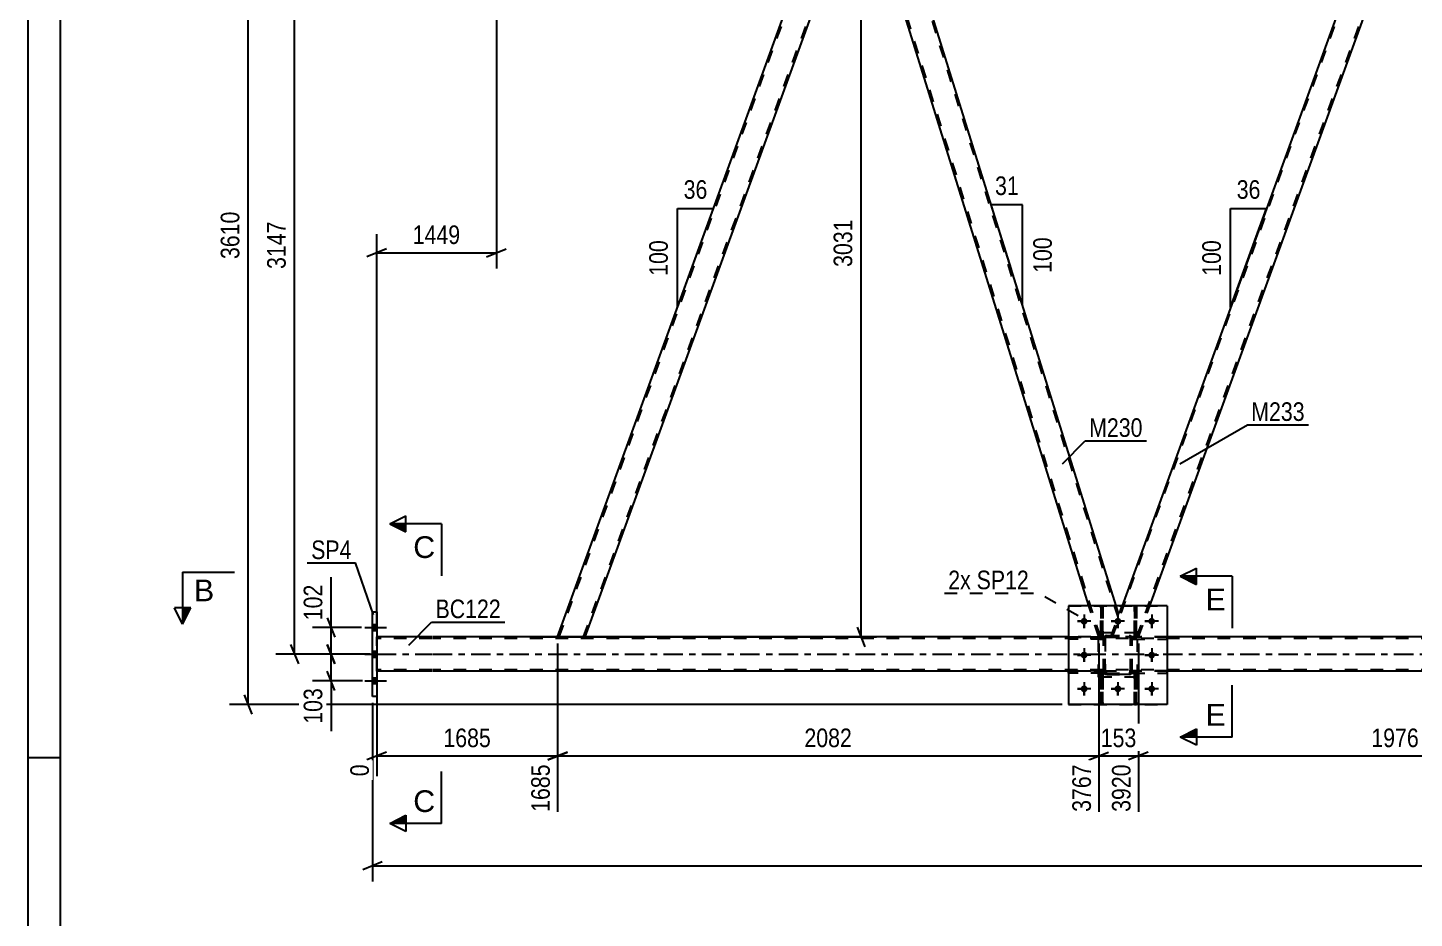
# Model space of a CAD drawing. Header units: millimetres. Extents: x 0 to 841, y 0 to 594.
# Drawn here: x 0 to 213.4, y 273.3 to 410.3 of the extents above; entities that cross this region are included whole.
import ezdxf

# ---------------------------------------------------------------- set-up
doc = ezdxf.new("R2010")
doc.units = ezdxf.units.MM
doc.linetypes.add('DXK_LINE_DOT2', pattern=[3.9198, 1.9599, -1.9599])
doc.linetypes.add('DXK_LINE_DOT3', pattern=[5.9187, 2.979, -0.9799, 0.9799, -0.9799])
doc.styles.add('Arial', font='ARIAL.TTF', dxfattribs={"height": 0.2})
doc.styles.add('Arial Narrow', font='ARIALN.TTF', dxfattribs={"height": 0.2})

# ---------------------------------------------------------------- blocks, each defined once
blk = doc.blocks.new('Unknown-247343161-1137')
at = {"color": 5, "linetype": 'Continuous'}
for p, q in [((0, 594), (0, 0)), ((5, 589), (5, 5)), ((5, 298), (0, 298))]:
    blk.add_line(p, q, dxfattribs=at)
blk = doc.blocks.new('Part-247343161-27394 - 2635')
at = {"color": 7, "linetype": 'DXK_LINE_DOT2'}
for p, q in [((160.2, 321.41), (175.4, 321.41)), ((160.2, 321.41), (160.2, 306.21)), ((175.4, 321.41), (175.4, 306.21)), ((160.2, 306.21), (175.4, 306.21))]:
    blk.add_line(p, q, dxfattribs=at)
blk = doc.blocks.new('Part-247343161-27376 - 2635')
at = {"color": 7, "linetype": 'DXK_LINE_DOT2'}
for p, q in [((165.6, 316.33), (165.64, 316.51)), ((165.64, 316.51), (165.6, 316.33)), ((165.6, 311.29), (165.6, 316.33)), ((165.6, 316.33), (165.6, 316.33)), ((165.6, 311.29), (165.6, 316.33)), ((165.84, 316.33), (165.86, 316.42)), ((165.86, 316.42), (165.84, 316.33)), ((165.84, 311.29), (165.84, 316.33)), ((165.84, 316.33), (165.84, 316.33)), ((165.84, 316.33), (165.84, 311.29)), ((165.86, 316.42), (165.91, 316.5)), ((165.91, 316.5), (165.86, 316.42)), ((165.9, 316.77), (166.08, 316.81)), ((166.08, 316.81), (165.9, 316.77)), ((165.91, 316.5), (165.99, 316.55)), ((165.99, 316.55), (165.91, 316.5)), ((165.99, 316.55), (166.08, 316.57)), ((166.08, 316.57), (165.99, 316.55)), ((166.08, 316.81), (169.52, 316.81)), ((166.08, 316.81), (166.08, 316.81)), ((166.08, 316.81), (169.52, 316.81)), ((166.08, 316.57), (169.52, 316.57)), ((166.08, 316.57), (166.08, 316.57)), ((166.08, 316.57), (169.52, 316.57)), ((169.52, 316.81), (169.52, 316.81)), ((169.52, 316.81), (169.7, 316.77)), ((169.7, 316.77), (169.52, 316.81)), ((169.52, 316.57), (169.52, 316.57)), ((169.52, 316.57), (169.61, 316.55)), ((169.61, 316.55), (169.69, 316.5)), ((169.69, 316.5), (169.74, 316.42)), ((169.74, 316.42), (169.69, 316.5)), ((169.74, 316.42), (169.76, 316.33)), ((169.76, 316.33), (169.74, 316.42)), ((169.76, 311.29), (169.76, 316.33)), ((169.76, 316.33), (169.76, 316.33)), ((169.76, 311.29), (169.76, 316.33)), ((169.96, 316.51), (170, 316.33)), ((170, 316.33), (169.96, 316.51)), ((170, 311.29), (170, 316.33)), ((170, 316.33), (170, 316.33)), ((170, 311.29), (170, 316.33)), ((165.6, 311.29), (165.6, 311.29)), ((165.64, 311.11), (165.6, 311.29)), ((165.6, 311.29), (165.64, 311.11)), ((165.84, 311.29), (165.84, 311.29)), ((165.86, 311.2), (165.84, 311.29)), ((165.84, 311.29), (165.86, 311.2)), ((165.91, 311.12), (165.86, 311.2)), ((165.86, 311.2), (165.91, 311.12)), ((166.08, 310.81), (165.9, 310.85)), ((165.9, 310.85), (166.08, 310.81)), ((165.99, 311.07), (165.91, 311.12)), ((166.08, 311.05), (165.99, 311.07)), ((166.08, 311.05), (169.52, 311.05)), ((166.08, 311.05), (166.08, 311.05)), ((166.08, 311.05), (169.52, 311.05)), ((166.08, 310.81), (169.52, 310.81)), ((166.08, 310.81), (166.08, 310.81)), ((169.52, 310.81), (166.08, 310.81)), ((169.61, 311.07), (169.52, 311.05)), ((169.52, 311.05), (169.61, 311.07)), ((169.52, 311.05), (169.52, 311.05)), ((169.7, 310.85), (169.52, 310.81)), ((169.52, 310.81), (169.7, 310.85)), ((169.52, 310.81), (169.52, 310.81)), ((169.69, 311.12), (169.61, 311.07)), ((169.61, 311.07), (169.69, 311.12)), ((169.74, 311.2), (169.69, 311.12)), ((169.69, 311.12), (169.74, 311.2)), ((169.76, 311.29), (169.74, 311.2)), ((169.74, 311.2), (169.76, 311.29)), ((169.76, 311.29), (169.76, 311.29)), ((170, 311.29), (169.96, 311.11)), ((169.96, 311.11), (170, 311.29)), ((170, 311.29), (170, 311.29))]:
    blk.add_line(p, q, dxfattribs=at)
at = {"color": 7, "linetype": 'DXK_LINE_DOT3'}
blk.add_line((167.8, 313.81), (167.8, 313.81), dxfattribs=at)
at = {"color": 7, "linetype": 'DXK_LINE_DOT2'}
for centre, start, end in [((166.08, 316.33), 112.5, 157.5), ((166.08, 316.33), 112.5, 157.5), ((169.52, 316.33), 22.5, 67.5), ((169.52, 316.33), 22.5, 67.5), ((166.08, 311.29), 202.5, 247.5), ((166.08, 311.29), 202.5, 247.5), ((169.52, 311.29), 292.5, 337.5), ((169.52, 311.29), 292.5, 337.5)]:
    blk.add_arc(centre, 0.48, start, end, dxfattribs=at)
blk = doc.blocks.new('Part-247343161-27380 - 2635')
at = {"color": 7, "linetype": 'DXK_LINE_DOT2'}
for p, q in [((170.67, 321.41), (170.35, 321.41)), ((170.35, 321.41), (170.35, 317.17)), ((170.35, 316.57), (170.35, 321.41)), ((170.67, 317.17), (170.67, 321.41)), ((170.67, 321.41), (170.67, 316.57)), ((170.67, 317.17), (170.35, 317.17)), ((170.35, 317.17), (170.35, 316.57)), ((170.67, 316.57), (170.35, 316.57)), ((170.67, 316.57), (170.67, 317.17)), ((170.67, 316.57), (170.67, 316.57))]:
    blk.add_line(p, q, dxfattribs=at)
blk = doc.blocks.new('Part-247343161-27352 - 2635')
at = {"color": 2, "linetype": 'Continuous'}
for p, q in [((81.56, 316.59), (125.68, 437.81)), ((125.68, 437.81), (129.93, 437.81)), ((85.81, 316.59), (128.39, 433.56))]:
    blk.add_line(p, q, dxfattribs=at)
at = {"color": 7, "linetype": 'DXK_LINE_DOT2'}
for p, q in [((81.81, 316.59), (125.93, 437.81)), ((85.56, 316.59), (129.68, 437.81)), ((128.39, 433.56), (129.93, 437.81)), ((85.81, 316.59), (81.56, 316.59))]:
    blk.add_line(p, q, dxfattribs=at)
blk = doc.blocks.new('Part-247343161-27354 - 2635')
at = {"color": 2, "linetype": 'Continuous'}
for p, q in [((129.93, 437.81), (128.39, 433.56)), ((131.25, 437.81), (129.93, 437.81)), ((167.53, 321.41), (131.25, 437.81)), ((163.34, 321.41), (128.39, 433.56))]:
    blk.add_line(p, q, dxfattribs=at)
at = {"color": 7, "linetype": 'DXK_LINE_DOT2'}
for p, q in [((167.82, 319.68), (131, 437.81)), ((165.1, 316.59), (128.52, 433.93)), ((164.85, 316.59), (163.34, 321.41)), ((167.95, 320.06), (167.53, 321.41)), ((166.69, 316.59), (167.95, 320.06)), ((164.85, 316.59), (166.69, 316.59))]:
    blk.add_line(p, q, dxfattribs=at)
blk = doc.blocks.new('Part-247343161-27355 - 2635')
at = {"color": 7, "linetype": 'DXK_LINE_DOT2'}
for p, q in [((166.95, 316.59), (211.07, 437.81)), ((170.69, 316.59), (214.81, 437.81)), ((215.07, 437.81), (213.52, 433.56)), ((166.69, 316.59), (168.45, 321.41)), ((170.95, 316.59), (172.7, 321.41)), ((170.95, 316.59), (166.69, 316.59))]:
    blk.add_line(p, q, dxfattribs=at)
at = {"color": 2, "linetype": 'Continuous'}
for p, q in [((210.81, 437.81), (168.45, 321.41)), ((215.07, 437.81), (210.81, 437.81)), ((172.7, 321.41), (213.52, 433.56))]:
    blk.add_line(p, q, dxfattribs=at)
blk = doc.blocks.new('Part-247343161-27472 - 2635')
at = {"color": 2, "linetype": 'Continuous'}
for p, q in [((62.23, 316.59), (53.71, 316.59)), ((160.2, 316.59), (62.33, 316.59)), ((330.47, 316.59), (175.4, 316.59)), ((62.23, 311.31), (53.71, 311.31)), ((160.2, 311.31), (62.33, 311.31)), ((330.47, 311.31), (175.4, 311.31))]:
    blk.add_line(p, q, dxfattribs=at)
at = {"color": 7, "linetype": 'DXK_LINE_DOT2'}
for p, q in [((53.71, 311.31), (53.71, 316.59)), ((62.23, 316.35), (53.71, 316.35)), ((733.87, 316.35), (62.33, 316.35)), ((175.4, 316.59), (160.2, 316.59)), ((62.23, 311.55), (53.71, 311.55)), ((733.87, 311.55), (62.33, 311.55)), ((175.4, 311.31), (160.2, 311.31))]:
    blk.add_line(p, q, dxfattribs=at)
at = {"color": 7, "linetype": 'DXK_LINE_DOT3'}
for p, q in [((53.71, 313.95), (62.23, 313.95)), ((62.33, 313.95), (733.87, 313.95))]:
    blk.add_line(p, q, dxfattribs=at)
blk = doc.blocks.new('Part-247343161-27371 - 2635')
at = {"color": 2, "linetype": 'Continuous'}
for p, q in [((53.07, 320.45), (53.71, 320.45)), ((53.07, 307.45), (53.07, 320.45)), ((53.71, 320.45), (53.71, 307.45)), ((53.71, 307.45), (53.07, 307.45))]:
    blk.add_line(p, q, dxfattribs=at)
blk = doc.blocks.new('Part-247343161-27373 - 2635')
at = {"color": 7, "linetype": 'DXK_LINE_DOT2'}
for p, q in [((165.6, 316.33), (165.64, 316.51)), ((165.64, 316.51), (165.6, 316.33)), ((165.6, 311.29), (165.6, 316.33)), ((165.6, 316.33), (165.6, 316.33)), ((165.6, 311.29), (165.6, 316.33)), ((165.84, 316.33), (165.86, 316.42)), ((165.86, 316.42), (165.84, 316.33)), ((165.84, 311.29), (165.84, 316.33)), ((165.84, 316.33), (165.84, 316.33)), ((165.84, 316.33), (165.84, 311.29)), ((165.86, 316.42), (165.91, 316.5)), ((165.91, 316.5), (165.86, 316.42)), ((165.9, 316.77), (166.08, 316.81)), ((166.08, 316.81), (165.9, 316.77)), ((165.91, 316.5), (165.99, 316.55)), ((165.99, 316.55), (165.91, 316.5)), ((165.99, 316.55), (166.08, 316.57)), ((166.08, 316.57), (165.99, 316.55)), ((166.08, 316.81), (169.52, 316.81)), ((166.08, 316.81), (166.08, 316.81)), ((166.08, 316.81), (169.52, 316.81)), ((166.08, 316.57), (169.52, 316.57)), ((166.08, 316.57), (166.08, 316.57)), ((166.08, 316.57), (169.52, 316.57)), ((169.52, 316.81), (169.52, 316.81)), ((169.52, 316.81), (169.7, 316.77)), ((169.7, 316.77), (169.52, 316.81)), ((169.52, 316.57), (169.52, 316.57)), ((169.52, 316.57), (169.61, 316.55)), ((169.61, 316.55), (169.69, 316.5)), ((169.69, 316.5), (169.74, 316.42)), ((169.74, 316.42), (169.69, 316.5)), ((169.74, 316.42), (169.76, 316.33)), ((169.76, 316.33), (169.74, 316.42)), ((169.76, 311.29), (169.76, 316.33)), ((169.76, 316.33), (169.76, 316.33)), ((169.76, 311.29), (169.76, 316.33)), ((169.96, 316.51), (170, 316.33)), ((170, 316.33), (169.96, 316.51)), ((170, 311.29), (170, 316.33)), ((170, 316.33), (170, 316.33)), ((170, 311.29), (170, 316.33)), ((165.6, 311.29), (165.6, 311.29)), ((165.64, 311.11), (165.6, 311.29)), ((165.6, 311.29), (165.64, 311.11)), ((165.84, 311.29), (165.84, 311.29)), ((165.86, 311.2), (165.84, 311.29)), ((165.84, 311.29), (165.86, 311.2)), ((165.91, 311.12), (165.86, 311.2)), ((165.86, 311.2), (165.91, 311.12)), ((166.08, 310.81), (165.9, 310.85)), ((165.9, 310.85), (166.08, 310.81)), ((165.99, 311.07), (165.91, 311.12)), ((166.08, 311.05), (165.99, 311.07)), ((166.08, 311.05), (169.52, 311.05)), ((166.08, 311.05), (166.08, 311.05)), ((166.08, 311.05), (169.52, 311.05)), ((166.08, 310.81), (169.52, 310.81)), ((166.08, 310.81), (166.08, 310.81)), ((169.52, 310.81), (166.08, 310.81)), ((169.61, 311.07), (169.52, 311.05)), ((169.52, 311.05), (169.61, 311.07)), ((169.52, 311.05), (169.52, 311.05)), ((169.7, 310.85), (169.52, 310.81)), ((169.52, 310.81), (169.7, 310.85)), ((169.52, 310.81), (169.52, 310.81)), ((169.69, 311.12), (169.61, 311.07)), ((169.61, 311.07), (169.69, 311.12)), ((169.74, 311.2), (169.69, 311.12)), ((169.69, 311.12), (169.74, 311.2)), ((169.76, 311.29), (169.74, 311.2)), ((169.74, 311.2), (169.76, 311.29)), ((169.76, 311.29), (169.76, 311.29)), ((170, 311.29), (169.96, 311.11)), ((169.96, 311.11), (170, 311.29)), ((170, 311.29), (170, 311.29))]:
    blk.add_line(p, q, dxfattribs=at)
at = {"color": 7, "linetype": 'DXK_LINE_DOT3'}
blk.add_line((167.8, 313.81), (167.8, 313.81), dxfattribs=at)
at = {"color": 7, "linetype": 'DXK_LINE_DOT2'}
for centre, start, end in [((166.08, 316.33), 112.5, 157.5), ((166.08, 316.33), 112.5, 157.5), ((169.52, 316.33), 22.5, 67.5), ((169.52, 316.33), 22.5, 67.5), ((166.08, 311.29), 202.5, 247.5), ((166.08, 311.29), 202.5, 247.5), ((169.52, 311.29), 292.5, 337.5), ((169.52, 311.29), 292.5, 337.5)]:
    blk.add_arc(centre, 0.48, start, end, dxfattribs=at)
blk = doc.blocks.new('Part-247343161-27374 - 2635')
at = {"color": 7, "linetype": 'DXK_LINE_DOT2'}
for p, q in [((170.8, 317.21), (164.8, 317.21)), ((164.8, 310.41), (164.8, 317.21)), ((170.8, 310.41), (170.8, 317.21)), ((170.8, 310.41), (164.8, 310.41))]:
    blk.add_line(p, q, dxfattribs=at)
blk = doc.blocks.new('Part-247343161-27375 - 2635')
at = {"color": 7, "linetype": 'DXK_LINE_DOT2'}
for p, q in [((170.8, 317.21), (164.8, 317.21)), ((164.8, 310.41), (164.8, 317.21)), ((170.8, 310.41), (170.8, 317.21)), ((170.8, 310.41), (164.8, 310.41))]:
    blk.add_line(p, q, dxfattribs=at)
blk = doc.blocks.new('Part-247343161-27377 - 2635')
at = {"color": 7, "linetype": 'DXK_LINE_DOT2'}
for p, q in [((165.15, 311.05), (165.15, 311.05)), ((165.15, 311.05), (165.15, 310.45)), ((165.15, 306.21), (165.15, 311.05)), ((165.47, 311.05), (165.15, 311.05)), ((165.15, 310.45), (165.15, 306.21)), ((165.15, 310.45), (165.47, 310.45)), ((165.47, 310.45), (165.47, 311.05)), ((165.47, 306.21), (165.47, 311.05)), ((165.47, 306.21), (165.47, 310.45)), ((165.15, 306.21), (165.47, 306.21))]:
    blk.add_line(p, q, dxfattribs=at)
blk = doc.blocks.new('Part-247343161-27378 - 2635')
at = {"color": 7, "linetype": 'DXK_LINE_DOT2'}
for p, q in [((170.35, 311.05), (170.35, 311.05)), ((170.35, 311.05), (170.35, 310.45)), ((170.35, 306.21), (170.35, 311.05)), ((170.67, 311.05), (170.35, 311.05)), ((170.35, 310.45), (170.35, 306.21)), ((170.35, 310.45), (170.67, 310.45)), ((170.67, 310.45), (170.67, 311.05)), ((170.67, 306.21), (170.67, 311.05)), ((170.67, 306.21), (170.67, 310.45)), ((170.35, 306.21), (170.67, 306.21))]:
    blk.add_line(p, q, dxfattribs=at)
blk = doc.blocks.new('Part-247343161-27379 - 2635')
at = {"color": 7, "linetype": 'DXK_LINE_DOT2'}
for p, q in [((165.47, 321.41), (165.15, 321.41)), ((165.15, 321.41), (165.15, 317.17)), ((165.15, 321.41), (165.15, 316.57)), ((165.47, 317.17), (165.47, 321.41)), ((165.47, 321.41), (165.47, 316.57)), ((165.47, 317.17), (165.15, 317.17)), ((165.15, 317.17), (165.15, 316.57)), ((165.47, 316.57), (165.15, 316.57)), ((165.47, 316.57), (165.47, 317.17)), ((165.47, 316.57), (165.47, 316.57))]:
    blk.add_line(p, q, dxfattribs=at)
blk = doc.blocks.new('Part-247343161-27381 - 2635')
at = {"color": 7, "linetype": 'DXK_LINE_DOT2'}
for p, q in [((160.2, 311.05), (160.2, 311.37)), ((160.2, 311.37), (165.6, 311.37)), ((165.6, 311.05), (160.2, 311.05)), ((165, 311.05), (165, 311.37)), ((165, 311.37), (165.6, 311.37)), ((165, 311.05), (165.6, 311.05)), ((165.6, 311.05), (165.6, 311.37)), ((165.6, 311.37), (165.6, 311.05))]:
    blk.add_line(p, q, dxfattribs=at)
blk = doc.blocks.new('Part-247343161-27382 - 2635')
at = {"color": 7, "linetype": 'DXK_LINE_DOT2'}
for p, q in [((160.2, 316.25), (160.2, 316.57)), ((160.2, 316.57), (165.6, 316.57)), ((165.6, 316.25), (160.2, 316.25)), ((165, 316.25), (165, 316.57)), ((165, 316.57), (165.6, 316.57)), ((165, 316.25), (165.6, 316.25)), ((165.6, 316.25), (165.6, 316.57)), ((165.6, 316.57), (165.6, 316.25))]:
    blk.add_line(p, q, dxfattribs=at)
blk = doc.blocks.new('Part-247343161-27383 - 2635')
at = {"color": 7, "linetype": 'DXK_LINE_DOT2'}
for p, q in [((175.4, 311.37), (170, 311.37)), ((170, 311.37), (170, 311.05)), ((170, 311.05), (170, 311.37)), ((170, 311.05), (175.4, 311.05)), ((170.6, 311.05), (170.6, 311.37)), ((175.4, 311.37), (175.4, 311.05))]:
    blk.add_line(p, q, dxfattribs=at)
blk = doc.blocks.new('Part-247343161-27384 - 2635')
at = {"color": 7, "linetype": 'DXK_LINE_DOT2'}
for p, q in [((175.4, 316.57), (170, 316.57)), ((170, 316.57), (170, 316.25)), ((170, 316.25), (170, 316.57)), ((170, 316.25), (175.4, 316.25)), ((170.6, 316.25), (170.6, 316.57)), ((175.4, 316.57), (175.4, 316.25))]:
    blk.add_line(p, q, dxfattribs=at)
blk = doc.blocks.new('Part-247343161-27385 - 2635')
at = {"color": 7, "linetype": 'DXK_LINE_DOT2'}
for p, q in [((165.47, 311.05), (165.15, 311.05)), ((165.15, 310.45), (165.15, 311.05)), ((165.15, 306.21), (165.15, 311.05)), ((165.47, 310.45), (165.15, 310.45)), ((165.15, 306.21), (165.15, 310.45)), ((165.47, 311.05), (165.47, 311.05)), ((165.47, 311.05), (165.47, 310.45)), ((165.47, 306.21), (165.47, 311.05)), ((165.47, 310.45), (165.47, 306.21)), ((165.47, 306.21), (165.15, 306.21))]:
    blk.add_line(p, q, dxfattribs=at)
blk = doc.blocks.new('Part-247343161-27393 - 2635')
at = {"color": 2, "linetype": 'Continuous'}
for p, q in [((175.4, 321.41), (160.2, 321.41)), ((160.2, 321.41), (160.2, 306.21)), ((175.4, 321.41), (175.4, 306.21)), ((175.4, 306.21), (160.2, 306.21))]:
    blk.add_line(p, q, dxfattribs=at)
blk = doc.blocks.new('Part-247343161-27386 - 2635')
at = {"color": 7, "linetype": 'DXK_LINE_DOT2'}
for p, q in [((170.67, 311.05), (170.35, 311.05)), ((170.35, 310.45), (170.35, 311.05)), ((170.35, 306.21), (170.35, 311.05)), ((170.67, 310.45), (170.35, 310.45)), ((170.35, 306.21), (170.35, 310.45)), ((170.67, 311.05), (170.67, 311.05)), ((170.67, 311.05), (170.67, 310.45)), ((170.67, 306.21), (170.67, 311.05)), ((170.67, 310.45), (170.67, 306.21)), ((170.67, 306.21), (170.35, 306.21))]:
    blk.add_line(p, q, dxfattribs=at)
blk = doc.blocks.new('Part-247343161-27387 - 2635')
at = {"color": 2, "linetype": 'Continuous'}
blk.add_line((165.15, 321.41), (165.47, 321.41), dxfattribs=at)
at = {"color": 7, "linetype": 'DXK_LINE_DOT2'}
for p, q in [((165.15, 317.17), (165.15, 321.41)), ((165.15, 321.41), (165.15, 316.57)), ((165.47, 321.41), (165.47, 317.17)), ((165.47, 321.41), (165.47, 316.57)), ((165.15, 316.57), (165.15, 317.17)), ((165.15, 317.17), (165.47, 317.17)), ((165.15, 316.57), (165.15, 316.57)), ((165.15, 316.57), (165.47, 316.57)), ((165.47, 317.17), (165.47, 316.57))]:
    blk.add_line(p, q, dxfattribs=at)
blk = doc.blocks.new('Part-247343161-27388 - 2635')
at = {"color": 2, "linetype": 'Continuous'}
blk.add_line((170.35, 321.41), (170.67, 321.41), dxfattribs=at)
at = {"color": 7, "linetype": 'DXK_LINE_DOT2'}
for p, q in [((170.35, 317.17), (170.35, 321.41)), ((170.35, 321.41), (170.35, 316.57)), ((170.67, 321.41), (170.67, 317.17)), ((170.67, 321.41), (170.67, 316.57)), ((170.35, 316.57), (170.35, 317.17)), ((170.35, 317.17), (170.67, 317.17)), ((170.35, 316.57), (170.35, 316.57)), ((170.35, 316.57), (170.67, 316.57)), ((170.67, 317.17), (170.67, 316.57))]:
    blk.add_line(p, q, dxfattribs=at)
blk = doc.blocks.new('Part-247343161-27389 - 2635')
at = {"color": 7, "linetype": 'DXK_LINE_DOT2'}
for p, q in [((165.6, 311.37), (160.2, 311.37)), ((160.2, 311.37), (160.2, 311.05)), ((165.6, 311.05), (160.2, 311.05)), ((165, 311.05), (165, 311.37)), ((165.6, 311.37), (165.6, 311.05)), ((165.6, 311.05), (165.6, 311.37))]:
    blk.add_line(p, q, dxfattribs=at)
blk = doc.blocks.new('Part-247343161-27390 - 2635')
at = {"color": 7, "linetype": 'DXK_LINE_DOT2'}
for p, q in [((165.6, 316.57), (160.2, 316.57)), ((160.2, 316.57), (160.2, 316.25)), ((165.6, 316.25), (160.2, 316.25)), ((165, 316.25), (165, 316.57)), ((165.6, 316.57), (165.6, 316.25)), ((165.6, 316.25), (165.6, 316.57))]:
    blk.add_line(p, q, dxfattribs=at)
blk = doc.blocks.new('Part-247343161-27391 - 2635')
at = {"color": 7, "linetype": 'DXK_LINE_DOT2'}
for p, q in [((170, 311.05), (170, 311.37)), ((170.6, 311.37), (170, 311.37)), ((170, 311.37), (170, 311.05)), ((175.4, 311.37), (170, 311.37)), ((170.6, 311.05), (170, 311.05)), ((170, 311.05), (175.4, 311.05)), ((170.6, 311.05), (170.6, 311.37)), ((175.4, 311.05), (175.4, 311.37))]:
    blk.add_line(p, q, dxfattribs=at)
blk = doc.blocks.new('Part-247343161-27392 - 2635')
at = {"color": 7, "linetype": 'DXK_LINE_DOT2'}
for p, q in [((170, 316.25), (170, 316.57)), ((170.6, 316.57), (170, 316.57)), ((170, 316.57), (170, 316.25)), ((175.4, 316.57), (170, 316.57)), ((170.6, 316.25), (170, 316.25)), ((170, 316.25), (175.4, 316.25)), ((170.6, 316.25), (170.6, 316.57)), ((175.4, 316.25), (175.4, 316.57))]:
    blk.add_line(p, q, dxfattribs=at)
blk = doc.blocks.new('Bolt-247343161-27477 - 2635')
at = {"linetype": 'Continuous'}
for points in [[(53.71, 317.61), (53.71, 318.49), (53.07, 318.49), (53.07, 317.61)], [(53.71, 317.61), (53.71, 318.49), (53.07, 318.49), (53.07, 317.61)], [(53.71, 317.61), (53.71, 318.49), (53.07, 318.49), (53.07, 317.61)], [(53.71, 313.51), (53.71, 314.39), (53.07, 314.39), (53.07, 313.51)], [(53.71, 313.51), (53.71, 314.39), (53.07, 314.39), (53.07, 313.51)], [(53.71, 309.41), (53.71, 310.29), (53.07, 310.29), (53.07, 309.41)], [(53.71, 309.41), (53.71, 310.29), (53.07, 310.29), (53.07, 309.41)], [(53.71, 309.41), (53.71, 310.29), (53.07, 310.29), (53.07, 309.41)]]:
    blk.add_hatch(color=1, dxfattribs=at).paths.add_polyline_path(points)
at = {"color": 1, "linetype": 'Continuous'}
for p, q in [((51.91, 318.05), (55.23, 318.05)), ((51.91, 318.05), (55.23, 318.05)), ((51.91, 318.05), (55.23, 318.05)), ((53.07, 318.49), (53.71, 318.49)), ((53.07, 318.49), (53.71, 318.49)), ((53.07, 318.49), (53.71, 318.49)), ((53.07, 317.61), (53.71, 317.61)), ((53.07, 317.61), (53.71, 317.61)), ((53.07, 317.61), (53.71, 317.61)), ((51.91, 313.95), (55.23, 313.95)), ((51.91, 313.95), (55.23, 313.95)), ((53.07, 314.39), (53.71, 314.39)), ((53.07, 314.39), (53.71, 314.39)), ((53.07, 313.51), (53.71, 313.51)), ((53.07, 313.51), (53.71, 313.51)), ((51.91, 309.85), (55.23, 309.85)), ((51.91, 309.85), (55.23, 309.85)), ((51.91, 309.85), (55.23, 309.85)), ((53.07, 310.29), (53.71, 310.29)), ((53.07, 310.29), (53.71, 310.29)), ((53.07, 310.29), (53.71, 310.29)), ((53.07, 309.41), (53.71, 309.41)), ((53.07, 309.41), (53.71, 309.41)), ((53.07, 309.41), (53.71, 309.41))]:
    blk.add_line(p, q, dxfattribs=at)
blk = doc.blocks.new('Bolt-247343161-27479 - 2635')
at = {"linetype": 'Continuous'}
for points in [[(163.12, 319.01, -1), (162.08, 319.01, -1)], [(168.32, 319.01, -1), (167.28, 319.01, -1)], [(173.52, 319.01, -1), (172.48, 319.01, -1)], [(163.12, 313.81, -1), (162.08, 313.81, -1)], [(173.52, 313.81, -1), (172.48, 313.81, -1)], [(163.12, 308.61, -1), (162.08, 308.61, -1)], [(168.32, 308.61, -1), (167.28, 308.61, -1)], [(173.52, 308.61, -1), (172.48, 308.61, -1)]]:
    blk.add_hatch(color=1, dxfattribs=at).paths.add_polyline_path(points)
at = {"color": 1, "linetype": 'Continuous'}
for p, q in [((163.64, 319.01), (161.56, 319.01)), ((162.6, 320.05), (162.6, 317.97)), ((168.84, 319.01), (166.76, 319.01)), ((167.8, 320.05), (167.8, 317.97)), ((174.04, 319.01), (171.96, 319.01)), ((173, 320.05), (173, 317.97)), ((163.64, 313.81), (161.56, 313.81)), ((162.6, 314.85), (162.6, 312.77)), ((174.04, 313.81), (171.96, 313.81)), ((173, 314.85), (173, 312.77)), ((162.6, 309.65), (162.6, 307.57)), ((167.8, 309.65), (167.8, 307.57)), ((173, 309.65), (173, 307.57)), ((163.64, 308.61), (161.56, 308.61)), ((168.84, 308.61), (166.76, 308.61)), ((174.04, 308.61), (171.96, 308.61))]:
    blk.add_line(p, q, dxfattribs=at)
blk = doc.blocks.new('Bolt-247343161-27480 - 2635')
at = {"color": 1, "linetype": 'Continuous'}
for p, q in [((161.56, 319.01), (162.25, 319.01)), ((162.6, 320.05), (162.6, 319.36)), ((162.6, 317.97), (162.6, 318.66)), ((163.64, 319.01), (162.95, 319.01)), ((166.76, 319.01), (167.45, 319.01)), ((167.8, 320.05), (167.8, 319.36)), ((167.8, 317.97), (167.8, 318.66)), ((168.84, 319.01), (168.15, 319.01)), ((171.96, 319.01), (172.65, 319.01)), ((173, 320.05), (173, 319.36)), ((173, 317.97), (173, 318.66)), ((174.04, 319.01), (173.35, 319.01)), ((161.56, 313.81), (162.25, 313.81)), ((162.6, 314.85), (162.6, 314.16)), ((163.64, 313.81), (162.95, 313.81)), ((171.96, 313.81), (172.65, 313.81)), ((173, 314.85), (173, 314.16)), ((174.04, 313.81), (173.35, 313.81)), ((162.6, 312.77), (162.6, 313.46)), ((173, 312.77), (173, 313.46)), ((162.6, 309.65), (162.6, 308.96)), ((167.8, 309.65), (167.8, 308.96)), ((173, 309.65), (173, 308.96)), ((161.56, 308.61), (162.25, 308.61)), ((162.6, 307.57), (162.6, 308.26)), ((163.64, 308.61), (162.95, 308.61)), ((166.76, 308.61), (167.45, 308.61)), ((167.8, 307.57), (167.8, 308.26)), ((168.84, 308.61), (168.15, 308.61)), ((171.96, 308.61), (172.65, 308.61)), ((173, 307.57), (173, 308.26)), ((174.04, 308.61), (173.35, 308.61))]:
    blk.add_line(p, q, dxfattribs=at)
blk = doc.blocks.new('StraightDimension-247343161-42215 - 2635')
at = {"color": 7, "linetype": 'Continuous'}
for p, q in [((51.39, 318.05), (43.84, 318.05)), ((46.09, 319.55), (47.29, 316.55)), ((46.69, 313.95), (46.69, 318.05)), ((52.71, 313.95), (43.84, 313.95)), ((47.29, 312.45), (46.09, 315.45))]:
    blk.add_line(p, q, dxfattribs=at)
at = {"color": 0}
blk.add_wipeout([(45.94, 325.26), (41.74, 325.26), (41.74, 318.57), (45.94, 318.57)], dxfattribs=at)
at = {"color": 7, "linetype": 'Continuous'}
blk.add_line((46.69, 318.05), (46.69, 325.78), dxfattribs=at)
blk.add_line((46.69, 318.05), (46.69, 325.78), dxfattribs=at)
at = {"color": 3, "style": 'Arial Narrow'}
blk.add_text('102', height=2.863, rotation=90.0002, dxfattribs=at).set_placement((45.34, 319.17))
blk = doc.blocks.new('StraightDimension-247343161-45283 - 2635')
at = {"color": 7, "linetype": 'Continuous'}
for p, q in [((170.95, 315.59), (170.95, 289.68)), ((249.98, 315.59), (249.98, 289.68)), ((172.45, 298.89), (169.45, 297.69)), ((248.48, 297.69), (251.48, 298.89)), ((170.95, 298.29), (249.98, 298.29))]:
    blk.add_line(p, q, dxfattribs=at)
at = {"color": 0}
blk.add_wipeout([(214.72, 299.04), (214.72, 303.24), (206.21, 303.24), (206.21, 299.04)], dxfattribs=at)
at = {"color": 0, "linetype": 'Continuous'}
blk.add_wipeout([(249.38, 297.59), (245.18, 297.59), (245.18, 289.08), (249.38, 289.08)], dxfattribs=at)
at = {"color": 3, "style": 'Arial Narrow'}
blk.add_text('1976', height=2.863, dxfattribs=at).set_placement((206.81, 299.64))
at = {"color": 3, "linetype": 'Continuous', "style": 'Arial Narrow'}
blk.add_text('5895', height=2.863, rotation=90.0002, dxfattribs=at).set_placement((248.78, 289.68))
blk = doc.blocks.new('StraightDimension-247343161-45284 - 2635')
at = {"color": 7, "linetype": 'Continuous'}
for p, q in [((164.85, 315.59), (164.85, 289.68)), ((170.95, 315.59), (170.95, 289.68)), ((163.35, 297.69), (166.35, 298.89)), ((172.45, 298.89), (169.45, 297.69)), ((164.85, 298.29), (170.95, 298.29))]:
    blk.add_line(p, q, dxfattribs=at)
at = {"color": 0}
blk.add_wipeout([(171.24, 299.04), (171.24, 303.24), (164.56, 303.24), (164.56, 299.04)], dxfattribs=at)
at = {"color": 0, "linetype": 'Continuous'}
blk.add_wipeout([(170.35, 297.59), (166.15, 297.59), (166.15, 289.08), (170.35, 289.08)], dxfattribs=at)
at = {"color": 3, "style": 'Arial Narrow'}
blk.add_text('153', height=2.863, dxfattribs=at).set_placement((165.16, 299.64))
at = {"color": 3, "linetype": 'Continuous', "style": 'Arial Narrow'}
blk.add_text('3920', height=2.863, rotation=90.0002, dxfattribs=at).set_placement((169.75, 289.68))
blk = doc.blocks.new('StraightDimension-247343161-42144 - 2635')
at = {"color": 7, "linetype": 'Continuous'}
for p, q in [((73.05, 450.61), (31.07, 450.61)), ((34.52, 449.11), (33.32, 452.11)), ((33.92, 306.21), (33.92, 450.61)), ((33.32, 307.71), (34.52, 304.71)), ((159.2, 306.21), (31.07, 306.21))]:
    blk.add_line(p, q, dxfattribs=at)
at = {"color": 0}
blk.add_wipeout([(33.17, 382.66), (28.97, 382.66), (28.97, 374.15), (33.17, 374.15)], dxfattribs=at)
at = {"color": 3, "style": 'Arial Narrow'}
blk.add_text('3610', height=2.863, rotation=90.0002, dxfattribs=at).set_placement((32.57, 374.75))
blk = doc.blocks.new('StraightDimension-247343161-46720 - 2635')
at = {"color": 7, "linetype": 'Continuous'}
for p, q in [((53.07, 306.45), (53.07, 278.97)), ((54.57, 281.97), (51.57, 280.77)), ((53.07, 281.37), (780.81, 281.37))]:
    blk.add_line(p, q, dxfattribs=at)
blk = doc.blocks.new('StraightDimension-247343161-42234 - 2635')
at = {"color": 7, "linetype": 'Continuous'}
for p, q in [((72.13, 436.81), (72.13, 373.31)), ((53.71, 317.59), (53.71, 378.56)), ((55.21, 376.31), (52.21, 375.11)), ((53.71, 375.71), (72.13, 375.71)), ((70.63, 375.11), (73.63, 376.31))]:
    blk.add_line(p, q, dxfattribs=at)
at = {"color": 0}
blk.add_wipeout([(67.18, 376.46), (67.18, 380.66), (58.66, 380.66), (58.66, 376.46)], dxfattribs=at)
at = {"color": 3, "style": 'Arial Narrow'}
blk.add_text('1449', height=2.863, dxfattribs=at).set_placement((59.26, 377.06))
blk = doc.blocks.new('AngleDimension-247343161-46731 - 2635')
at = {"color": 7, "linetype": 'Continuous'}
for p, q in [((100.02, 382.52), (105.56, 382.52)), ((100.02, 367.3), (105.56, 382.52)), ((100.02, 367.3), (100.02, 382.52)), ((103.76, 377.59), (105.56, 382.52))]:
    blk.add_line(p, q, dxfattribs=at)
at = {"color": 0}
for points in [[(105.21, 383.42), (105.21, 387.62), (100.36, 387.62), (100.36, 383.42)], [(99.12, 378.25), (94.92, 378.25), (94.92, 371.57), (99.12, 371.57)]]:
    blk.add_wipeout(points, dxfattribs=at)
at = {"color": 3, "style": 'Arial Narrow'}
blk.add_text('36', height=2.863, dxfattribs=at).set_placement((100.96, 384.02))
blk.add_text('100', height=2.863, rotation=90.0002, dxfattribs=at).set_placement((98.52, 372.17))
blk = doc.blocks.new('StraightDimension-247343161-42169 - 2635')
at = {"color": 7, "linetype": 'Continuous'}
for p, q in [((71.13, 439.81), (38.21, 439.81)), ((41.66, 438.31), (40.46, 441.31)), ((41.06, 313.95), (41.06, 439.81)), ((52.71, 313.95), (38.21, 313.95)), ((40.46, 315.45), (41.66, 312.45))]:
    blk.add_line(p, q, dxfattribs=at)
at = {"color": 0}
blk.add_wipeout([(40.31, 381.13), (36.11, 381.13), (36.11, 372.62), (40.31, 372.62)], dxfattribs=at)
at = {"color": 3, "style": 'Arial Narrow'}
blk.add_text('3147', height=2.863, rotation=90.0002, dxfattribs=at).set_placement((39.71, 373.22))
blk = doc.blocks.new('StraightDimension-247343161-42216 - 2635')
at = {"color": 7, "linetype": 'Continuous'}
for p, q in [((52.71, 313.95), (43.84, 313.95)), ((46.09, 315.45), (47.29, 312.45)), ((46.69, 309.85), (46.69, 313.95)), ((51.54, 309.85), (43.84, 309.85)), ((47.29, 308.35), (46.09, 311.35))]:
    blk.add_line(p, q, dxfattribs=at)
at = {"color": 0}
blk.add_wipeout([(45.94, 309.32), (41.74, 309.32), (41.74, 302.64), (45.94, 302.64)], dxfattribs=at)
at = {"color": 7, "linetype": 'Continuous'}
blk.add_line((46.69, 309.85), (46.69, 302.11), dxfattribs=at)
blk.add_line((46.69, 309.85), (46.69, 302.11), dxfattribs=at)
at = {"color": 3, "style": 'Arial Narrow'}
blk.add_text('103', height=2.863, rotation=90.0002, dxfattribs=at).set_placement((45.34, 303.24))
blk = doc.blocks.new('StraightDimension-247343161-42245 - 2635')
at = {"color": 7, "linetype": 'Continuous'}
for p, q in [((83.76, 437.81), (130.66, 437.81)), ((128.86, 436.31), (127.66, 439.31)), ((128.26, 316.59), (128.26, 437.81)), ((127.66, 318.09), (128.86, 315.09)), ((78.59, 316.59), (130.66, 316.59))]:
    blk.add_line(p, q, dxfattribs=at)
at = {"color": 0}
blk.add_wipeout([(127.51, 381.45), (123.31, 381.45), (123.31, 372.94), (127.51, 372.94)], dxfattribs=at)
at = {"color": 3, "style": 'Arial Narrow'}
blk.add_text('3031', height=2.863, rotation=90.0002, dxfattribs=at).set_placement((126.91, 373.54))
blk = doc.blocks.new('StraightDimension-247343161-45286 - 2635')
at = {"color": 7, "linetype": 'Continuous'}
for p, q in [((81.56, 315.59), (81.56, 289.68)), ((53.71, 310.31), (53.71, 295.16)), ((55.21, 298.89), (52.21, 297.69)), ((80.06, 297.69), (83.06, 298.89)), ((53.71, 298.29), (81.56, 298.29))]:
    blk.add_line(p, q, dxfattribs=at)
at = {"color": 0}
blk.add_wipeout([(71.89, 299.04), (71.89, 303.24), (63.38, 303.24), (63.38, 299.04)], dxfattribs=at)
at = {"color": 0, "linetype": 'Continuous'}
for points in [[(53.11, 297.59), (48.91, 297.59), (48.91, 294.56), (53.11, 294.56)], [(80.96, 297.59), (76.76, 297.59), (76.76, 289.08), (80.96, 289.08)]]:
    blk.add_wipeout(points, dxfattribs=at)
at = {"color": 3, "style": 'Arial Narrow'}
blk.add_text('1685', height=2.863, dxfattribs=at).set_placement((63.98, 299.64))
at = {"color": 3, "linetype": 'Continuous', "style": 'Arial Narrow'}
for s, height, p in [('0', 2.86, (52.51, 295.16)), ('1685', 2.863, (80.36, 289.68))]:
    blk.add_text(s, height=height, rotation=90.0002, dxfattribs=at).set_placement(p)
blk = doc.blocks.new('StraightDimension-247343161-45285 - 2635')
at = {"color": 7, "linetype": 'Continuous'}
for p, q in [((81.56, 315.59), (81.56, 289.68)), ((164.85, 315.59), (164.85, 289.68)), ((83.06, 298.89), (80.06, 297.69)), ((163.35, 297.69), (166.35, 298.89)), ((81.56, 298.29), (164.85, 298.29))]:
    blk.add_line(p, q, dxfattribs=at)
at = {"color": 0}
blk.add_wipeout([(127.46, 299.04), (127.46, 303.24), (118.95, 303.24), (118.95, 299.04)], dxfattribs=at)
at = {"color": 0, "linetype": 'Continuous'}
blk.add_wipeout([(164.25, 297.59), (160.05, 297.59), (160.05, 289.08), (164.25, 289.08)], dxfattribs=at)
at = {"color": 3, "style": 'Arial Narrow'}
blk.add_text('2082', height=2.863, dxfattribs=at).set_placement((119.55, 299.64))
at = {"color": 3, "linetype": 'Continuous', "style": 'Arial Narrow'}
blk.add_text('3767', height=2.863, rotation=90.0002, dxfattribs=at).set_placement((163.65, 289.68))
blk = doc.blocks.new('AngleDimension-247343161-46745 - 2635')
at = {"color": 7, "linetype": 'Continuous'}
for p, q in [((151.4, 373.15), (148.3, 383.1)), ((153.13, 383.1), (148.3, 383.1)), ((153.13, 367.63), (148.3, 383.1)), ((153.13, 367.63), (153.13, 383.1))]:
    blk.add_line(p, q, dxfattribs=at)
at = {"color": 0}
for points in [[(153.14, 384), (153.14, 388.2), (148.29, 388.2), (148.29, 384)], [(158.23, 378.71), (154.03, 378.71), (154.03, 372.02), (158.23, 372.02)]]:
    blk.add_wipeout(points, dxfattribs=at)
at = {"color": 3, "style": 'Arial Narrow'}
blk.add_text('31', height=2.863, dxfattribs=at).set_placement((148.89, 384.6))
blk.add_text('100', height=2.863, rotation=90.0002, dxfattribs=at).set_placement((157.63, 372.62))
blk = doc.blocks.new('AngleDimension-247343161-46760 - 2635')
at = {"color": 7, "linetype": 'Continuous'}
for p, q in [((185.15, 382.52), (190.69, 382.52)), ((185.15, 367.3), (190.69, 382.52)), ((185.15, 367.3), (185.15, 382.52)), ((188.89, 377.59), (190.69, 382.52))]:
    blk.add_line(p, q, dxfattribs=at)
at = {"color": 0}
for points in [[(190.35, 383.42), (190.35, 387.62), (185.49, 387.62), (185.49, 383.42)], [(184.25, 378.25), (180.05, 378.25), (180.05, 371.57), (184.25, 371.57)]]:
    blk.add_wipeout(points, dxfattribs=at)
at = {"color": 3, "style": 'Arial Narrow'}
blk.add_text('36', height=2.863, dxfattribs=at).set_placement((186.09, 384.02))
blk.add_text('100', height=2.863, rotation=90.0002, dxfattribs=at).set_placement((183.65, 372.17))
blk = doc.blocks.new('SectionMark-247343161-3943 - 2635')
at = {"color": 6, "linetype": 'Continuous'}
for p, q in [((23.84, 326.59), (23.84, 318.59)), ((23.84, 318.59), (22.59, 321.09))]:
    blk.add_line(p, q, dxfattribs=at)
at = {"color": 0, "linetype": 'Continuous'}
blk.add_wipeout([(28.7, 322.09), (28.7, 325.59), (25.59, 325.59), (25.59, 322.09)], dxfattribs=at)
at = {"linetype": 'Continuous'}
blk.add_hatch(color=6, dxfattribs=at).paths.add_polyline_path([(23.84, 321.09), (25.09, 321.09), (23.84, 318.59)])
at = {"color": 6, "linetype": 'Continuous'}
for p, q in [((23.84, 326.59), (31.84, 326.59)), ((25.09, 321.09), (22.59, 321.09)), ((23.84, 318.59), (25.09, 321.09))]:
    blk.add_line(p, q, dxfattribs=at)
at = {"color": 3, "linetype": 'Continuous', "style": 'Arial'}
blk.add_text('B', height=3.34, dxfattribs=at).set_placement((25.59, 322.09))
blk = doc.blocks.new('Mark-247343161-42326 - 2635')
at = {"color": 0}
blk.add_wipeout([(171.61, 347.38), (171.61, 350.38), (163.38, 350.38), (163.38, 347.38)], dxfattribs=at)
blk.add_wipeout([(171.61, 347.38), (171.61, 350.38), (163.38, 350.38), (163.38, 347.38)], dxfattribs=at)
at = {"color": 30, "linetype": 'Continuous'}
for p, q in [((159.25, 343.24), (162.78, 346.78)), ((162.78, 346.78), (172.21, 346.78))]:
    blk.add_line(p, q, dxfattribs=at)
at = {"color": 3, "style": 'Arial Narrow'}
blk.add_text('M230', height=2.863, dxfattribs=at).set_placement((163.38, 347.38))
blk = doc.blocks.new('MarkSet-247343161-46978 - 2635')
at = {"color": 30, "linetype": 'DXK_LINE_DOT2'}
blk.add_line((161.66, 319.84), (155.6, 323.34), dxfattribs=at)
at = {"color": 0}
blk.add_wipeout([(145.16, 323.94), (145.16, 326.94), (141.69, 326.94), (141.69, 323.94)], dxfattribs=at)
blk.add_wipeout([(145.16, 323.94), (145.16, 326.94), (141.69, 326.94), (141.69, 323.94)], dxfattribs=at)
blk.add_wipeout([(154.1, 323.94), (154.1, 326.94), (146.06, 326.94), (146.06, 323.94)], dxfattribs=at)
blk.add_wipeout([(154.1, 323.94), (154.1, 326.94), (146.06, 326.94), (146.06, 323.94)], dxfattribs=at)
at = {"color": 30, "linetype": 'DXK_LINE_DOT2'}
blk.add_line((141.09, 323.34), (155.6, 323.34), dxfattribs=at)
at = {"color": 3, "style": 'Arial Narrow'}
for s, p in [('2x', (141.69, 323.94)), ('SP12', (146.06, 323.94))]:
    blk.add_text(s, height=2.863, dxfattribs=at).set_placement(p)
blk = doc.blocks.new('SectionMark-247343161-48396 - 2635')
at = {"linetype": 'Continuous'}
for points in [[(179.9, 325.93), (179.9, 324.68), (177.4, 325.93)], [(179.9, 302.44), (179.9, 301.19), (177.4, 301.19)]]:
    blk.add_hatch(color=6, dxfattribs=at).paths.add_polyline_path(points)
at = {"color": 6, "linetype": 'Continuous'}
for p, q in [((177.4, 325.93), (179.9, 327.18)), ((179.9, 324.68), (179.9, 327.18)), ((185.4, 325.93), (177.4, 325.93)), ((177.4, 325.93), (179.9, 324.68)), ((177.4, 301.19), (179.9, 302.44)), ((185.4, 301.19), (177.4, 301.19)), ((179.9, 299.94), (177.4, 301.19)), ((179.9, 302.44), (179.9, 299.94))]:
    blk.add_line(p, q, dxfattribs=at)
at = {"color": 0, "linetype": 'Continuous'}
for points in [[(184.4, 320.68), (184.4, 324.18), (181.29, 324.18), (181.29, 320.68)], [(184.4, 302.94), (184.4, 306.44), (181.29, 306.44), (181.29, 302.94)]]:
    blk.add_wipeout(points, dxfattribs=at)
at = {"color": 6, "linetype": 'Continuous'}
for p, q in [((185.4, 325.93), (185.4, 317.93)), ((185.4, 301.19), (185.4, 309.19))]:
    blk.add_line(p, q, dxfattribs=at)
at = {"color": 3, "linetype": 'Continuous', "style": 'Arial'}
for p in [(181.29, 320.68), (181.29, 302.94)]:
    blk.add_text('E', height=3.34, dxfattribs=at).set_placement(p)
blk = doc.blocks.new('Mark-247343161-42318 - 2635')
at = {"color": 0}
blk.add_wipeout([(72.82, 319.49), (72.82, 322.49), (62.77, 322.49), (62.77, 319.49)], dxfattribs=at)
blk.add_wipeout([(72.82, 319.49), (72.82, 322.49), (62.77, 322.49), (62.77, 319.49)], dxfattribs=at)
at = {"color": 30, "linetype": 'Continuous'}
for p, q in [((58.64, 315.35), (62.17, 318.89)), ((62.17, 318.89), (73.42, 318.89))]:
    blk.add_line(p, q, dxfattribs=at)
at = {"color": 3, "style": 'Arial Narrow'}
blk.add_text('BC122', height=2.863, dxfattribs=at).set_placement((62.77, 319.49))
blk = doc.blocks.new('Mark-247343161-42329 - 2635')
at = {"color": 0}
blk.add_wipeout([(196.55, 349.84), (196.55, 352.84), (188.33, 352.84), (188.33, 349.84)], dxfattribs=at)
blk.add_wipeout([(196.55, 349.84), (196.55, 352.84), (188.33, 352.84), (188.33, 349.84)], dxfattribs=at)
at = {"color": 30, "linetype": 'Continuous'}
for p, q in [((177.34, 343.24), (187.73, 349.24)), ((187.73, 349.24), (197.15, 349.24))]:
    blk.add_line(p, q, dxfattribs=at)
at = {"color": 3, "style": 'Arial Narrow'}
blk.add_text('M233', height=2.863, dxfattribs=at).set_placement((188.33, 349.84))
blk = doc.blocks.new('Mark-247343161-42389 - 2635')
at = {"color": 0}
blk.add_wipeout([(49.85, 328.58), (49.85, 331.58), (43.63, 331.58), (43.63, 328.58)], dxfattribs=at)
blk.add_wipeout([(49.85, 328.58), (49.85, 331.58), (43.63, 331.58), (43.63, 328.58)], dxfattribs=at)
at = {"color": 30, "linetype": 'Continuous'}
for p in [(43.03, 327.98), (53.24, 319.99)]:
    blk.add_line(p, (50.45, 327.98), dxfattribs=at)
at = {"color": 3, "style": 'Arial Narrow'}
blk.add_text('SP4', height=2.863, dxfattribs=at).set_placement((43.63, 328.58))
blk = doc.blocks.new('SectionMark-247343161-47983 - 2635')
at = {"linetype": 'Continuous'}
for points in [[(58.21, 334), (58.21, 332.75), (55.71, 334)], [(58.21, 289.16), (58.21, 287.91), (55.71, 287.91)]]:
    blk.add_hatch(color=6, dxfattribs=at).paths.add_polyline_path(points)
at = {"color": 6, "linetype": 'Continuous'}
for p, q in [((55.71, 334), (58.21, 335.25)), ((58.21, 332.75), (58.21, 335.25)), ((63.71, 334), (55.71, 334)), ((55.71, 334), (58.21, 332.75)), ((55.71, 287.91), (58.21, 289.16)), ((58.21, 289.16), (58.21, 286.66)), ((63.71, 287.91), (55.71, 287.91)), ((58.21, 286.66), (55.71, 287.91))]:
    blk.add_line(p, q, dxfattribs=at)
at = {"color": 0, "linetype": 'Continuous'}
for points in [[(62.71, 328.75), (62.71, 332.25), (59.34, 332.25), (59.34, 328.75)], [(62.71, 289.66), (62.71, 293.16), (59.34, 293.16), (59.34, 289.66)]]:
    blk.add_wipeout(points, dxfattribs=at)
at = {"color": 6, "linetype": 'Continuous'}
for p, q in [((63.71, 334), (63.71, 326)), ((63.71, 287.91), (63.71, 295.91))]:
    blk.add_line(p, q, dxfattribs=at)
at = {"color": 3, "linetype": 'Continuous', "style": 'Arial'}
for p in [(59.34, 328.75), (59.34, 289.66)]:
    blk.add_text('C', height=3.34, dxfattribs=at).set_placement(p)

msp = doc.modelspace()

# ---------------------------------------------------------------- block references
for name in ['Unknown-247343161-1137', 'Part-247343161-27352 - 2635', 'Part-247343161-27354 - 2635', 'Part-247343161-27355 - 2635', 'Part-247343161-27371 - 2635', 'Part-247343161-27394 - 2635', 'Part-247343161-27393 - 2635', 'Part-247343161-27379 - 2635', 'Part-247343161-27387 - 2635', 'Part-247343161-27380 - 2635', 'Part-247343161-27388 - 2635', 'Bolt-247343161-27477 - 2635', 'Bolt-247343161-27479 - 2635', 'Bolt-247343161-27480 - 2635', 'Part-247343161-27472 - 2635', 'Part-247343161-27382 - 2635', 'Part-247343161-27390 - 2635', 'Part-247343161-27374 - 2635', 'Part-247343161-27375 - 2635', 'Part-247343161-27376 - 2635', 'Part-247343161-27373 - 2635', 'Part-247343161-27384 - 2635', 'Part-247343161-27392 - 2635', 'Part-247343161-27381 - 2635', 'Part-247343161-27389 - 2635', 'Part-247343161-27377 - 2635', 'Part-247343161-27385 - 2635', 'Part-247343161-27383 - 2635', 'Part-247343161-27391 - 2635', 'Part-247343161-27378 - 2635', 'Part-247343161-27386 - 2635']:
    msp.add_blockref(name, (0, 0))

# ---------------------------------------------------------------- next in the draw order: block references
for name in ['StraightDimension-247343161-42215 - 2635', 'StraightDimension-247343161-45283 - 2635']:
    msp.add_blockref(name, (0, 0))

# ---------------------------------------------------------------- next in the draw order: block references
for name in ['StraightDimension-247343161-42144 - 2635', 'StraightDimension-247343161-45284 - 2635']:
    msp.add_blockref(name, (0, 0))

# ---------------------------------------------------------------- next in the draw order: block references
msp.add_blockref('StraightDimension-247343161-46720 - 2635', (0, 0))

# ---------------------------------------------------------------- next in the draw order: block references
for name in ['StraightDimension-247343161-42234 - 2635', 'AngleDimension-247343161-46731 - 2635', 'AngleDimension-247343161-46745 - 2635', 'AngleDimension-247343161-46760 - 2635', 'Mark-247343161-42329 - 2635', 'Mark-247343161-42326 - 2635']:
    msp.add_blockref(name, (0, 0))

# ---------------------------------------------------------------- next in the draw order: block references
for name in ['StraightDimension-247343161-42169 - 2635', 'StraightDimension-247343161-42245 - 2635']:
    msp.add_blockref(name, (0, 0))

# ---------------------------------------------------------------- next in the draw order: block references
for name in ['SectionMark-247343161-3943 - 2635', 'StraightDimension-247343161-42216 - 2635']:
    msp.add_blockref(name, (0, 0))

# ---------------------------------------------------------------- next in the draw order: block references
for name in ['Mark-247343161-42389 - 2635', 'MarkSet-247343161-46978 - 2635', 'SectionMark-247343161-48396 - 2635', 'StraightDimension-247343161-45286 - 2635']:
    msp.add_blockref(name, (0, 0))

# ---------------------------------------------------------------- next in the draw order: block references
for name in ['Mark-247343161-42318 - 2635', 'StraightDimension-247343161-45285 - 2635']:
    msp.add_blockref(name, (0, 0))

# ---------------------------------------------------------------- next in the draw order: block references
msp.add_blockref('SectionMark-247343161-47983 - 2635', (0, 0))

doc.saveas('drawing.dxf')
